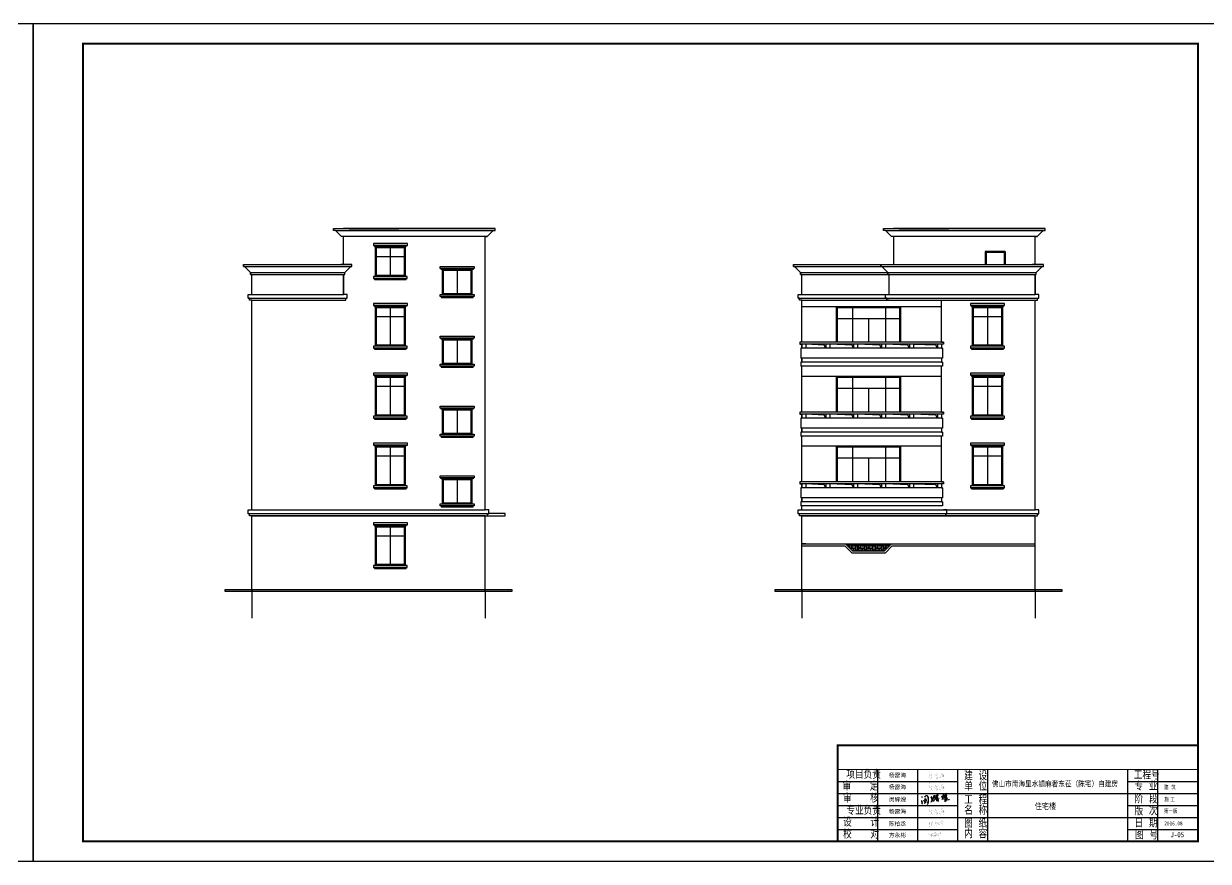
# Model space of a CAD drawing. Extents: x 2265485 to 2764500, y -717688 to -411246.
# Drawn here: x 2532365 to 2591765, y -717688 to -675688 of the extents above; entities that cross this region are included whole.
import ezdxf

# ---------------------------------------------------------------- set-up
doc = ezdxf.new("R2010")
doc.units = 0
doc.header["$LTSCALE"] = 1000
doc.header["$MEASUREMENT"] = 0
doc.layers.get('0').update_dxf_attribs({"linetype": 'CONTINUOUS'})
for name, color, linetype in [('00L-构造看线', 214, 'CONTINUOUS'), ('9', 9, 'CONTINUOUS'), ('AXIS', 151, 'CONTINUOUS'), ('BALCONY', 54, 'CONTINUOUS'), ('E_WINDOW', 140, 'CONTINUOUS'), ('l立面最前', 6, 'CONTINUOUS'), ('l立面次前', 31, 'CONTINUOUS'), ('PUB_TEXT', 7, 'CONTINUOUS'), ('PUB_TITLE', 4, 'CONTINUOUS'), ('出图文字', 40, 'CONTINUOUS'), ('图层2', 7, 'CONTINUOUS'), ('图签', 7, 'CONTINUOUS'), ('环宇图框', 4, 'CONTINUOUS')]:
    doc.layers.add(name, color=color, linetype=linetype)
doc.styles.add('_HZTXT', font='txt.shx', dxfattribs={"width": 0.8, "bigfont": 'HZTXT.shx'})
doc.styles.add('图签-黑体', font='simhei.ttf', dxfattribs={"width": 0.9})
doc.styles.add('宋体', font='')
doc.styles.add('标注字体', font='', dxfattribs={"width": 0.8})
doc.styles.add('黑体', font='simhei.ttf')
doc.styles.get('宋体').set_extended_font_data('SimSun')
doc.styles.get('标注字体').set_extended_font_data('NSimSun')

# ---------------------------------------------------------------- blocks, each defined once
blk = doc.blocks.new('yangleihai')
at = {"linetype": 'Continuous', "const_width": 1}
for points in [[(68061, -124142), (68064, -124141), (68066, -124138), (68067, -124138), (68067, -124137), (68068, -124137), (68068, -124136), (68070, -124135), (68074, -124133), (68075, -124149)], [(68069, -124096), (68072, -124099), (68074, -124113), (68074, -124130)], [(68079, -124127), (68077, -124130), (68074, -124130), (68074, -124133)], [(68107, -124203), (68107, -124202), (68108, -124153), (68107, -124147), (68104, -124143), (68102, -124143), (68099, -124143), (68094, -124148), (68091, -124148), (68089, -124149)], [(68092, -124133), (68098, -124133), (68098, -124137), (68097, -124138), (68092, -124145), (68091, -124146), (68091, -124148)], [(68147, -124148), (68151, -124152), (68157, -124153), (68160, -124151), (68161, -124151), (68165, -124145), (68164, -124141), (68159, -124141), (68156, -124143), (68153, -124143), (68152, -124145), (68147, -124147), (68147, -124148), (68143, -124151), (68133, -124159), (68130, -124160), (68123, -124160)], [(68131, -124138), (68133, -124138), (68134, -124138)], [(68158, -124126), (68156, -124126), (68147, -124128), (68145, -124130), (68140, -124132), (68137, -124135), (68133, -124136), (68133, -124138)], [(68145, -124140), (68146, -124145), (68147, -124147)], [(68195, -124133), (68197, -124134), (68197, -124139)], [(68237, -124135), (68233, -124136), (68230, -124139), (68228, -124139), (68224, -124143), (68220, -124144), (68218, -124146)], [(68220, -124144), (68220, -124141), (68222, -124138), (68223, -124133), (68225, -124130), (68225, -124129), (68227, -124127), (68227, -124124), (68225, -124122), (68223, -124122), (68223, -124124)], [(68222, -124124), (68223, -124124), (68223, -124126)], [(68226, -124159), (68228, -124161), (68230, -124161), (68234, -124162), (68234, -124164), (68233, -124166), (68229, -124167), (68228, -124168), (68223, -124170), (68221, -124170), (68221, -124164), (68222, -124162), (68223, -124156), (68225, -124155), (68226, -124153), (68234, -124148), (68239, -124144), (68240, -124144), (68240, -124146), (68240, -124162), (68242, -124162), (68243, -124160), (68246, -124159), (68251, -124154), (68253, -124153), (68253, -124152), (68255, -124150)], [(68068, -124148), (68068, -124149), (68065, -124155), (68064, -124161), (68060, -124172), (68059, -124174), (68059, -124176)], [(68082, -124160), (68078, -124152), (68078, -124150), (68075, -124149), (68074, -124150), (68075, -124175), (68074, -124179), (68074, -124191), (68075, -124192)], [(68075, -124199), (68075, -124192), (68077, -124191), (68077, -124189)], [(68090, -124184), (68093, -124174), (68096, -124175), (68096, -124180), (68098, -124181), (68097, -124187), (68095, -124190), (68094, -124196), (68093, -124197), (68092, -124201)], [(68093, -124174), (68094, -124171), (68095, -124161)], [(68096, -124175), (68098, -124174), (68099, -124175), (68100, -124175), (68100, -124173), (68098, -124174)], [(68098, -124181), (68099, -124180), (68099, -124177), (68100, -124176), (68100, -124175)], [(68107, -124202), (68103, -124200), (68102, -124195), (68101, -124195), (68098, -124187), (68097, -124187)], [(68137, -124164), (68143, -124164)], [(68148, -124168), (68144, -124170), (68138, -124171)], [(68139, -124192), (68141, -124196), (68143, -124197), (68146, -124197), (68147, -124194), (68148, -124193), (68149, -124194), (68152, -124194), (68152, -124193), (68157, -124192)], [(68150, -124172), (68152, -124172), (68154, -124174), (68156, -124174), (68156, -124176), (68152, -124182), (68148, -124193)], [(68165, -124204), (68166, -124194), (68164, -124194), (68159, -124197), (68156, -124197), (68153, -124201), (68151, -124203)], [(68166, -124194), (68169, -124184), (68168, -124181), (68169, -124175), (68167, -124172), (68161, -124171), (68159, -124172), (68157, -124174), (68156, -124174)], [(68156, -124184), (68158, -124189), (68157, -124192), (68156, -124197)], [(68160, -124157), (68159, -124157), (68159, -124159), (68158, -124160)], [(68158, -124189), (68160, -124189), (68163, -124187)], [(68188, -124174), (68190, -124175), (68191, -124176), (68192, -124177), (68192, -124180), (68195, -124184), (68204, -124194), (68207, -124195), (68209, -124193), (68210, -124176), (68209, -124174)], [(68190, -124152), (68194, -124153), (68197, -124157), (68198, -124159)], [(68208, -124173), (68209, -124173), (68220, -124171), (68219, -124180), (68220, -124181), (68223, -124181), (68224, -124179), (68228, -124176), (68229, -124174), (68230, -124174), (68231, -124171), (68234, -124170), (68237, -124167)], [(68209, -124173), (68210, -124163)], [(68221, -124170), (68220, -124171)], [(68235, -124165), (68234, -124164)], [(68236, -124164), (68240, -124163), (68240, -124167), (68240, -124172), (68241, -124174), (68241, -124184), (68240, -124198), (68240, -124199), (68238, -124199), (68236, -124197), (68235, -124197)], [(68237, -124166), (68237, -124167), (68235, -124166), (68235, -124165), (68236, -124165), (68237, -124166), (68240, -124167)]]:
    blk.add_lwpolyline(points, dxfattribs=at)
blk = doc.blocks.new('chengbaicheng')
at = {"linetype": 'Continuous', "const_width": 1}
for points in [[(68063, -124423), (68062, -124423), (68062, -124420), (68065, -124417), (68066, -124418), (68066, -124420)], [(68068, -124433), (68069, -124431), (68069, -124428), (68068, -124427), (68068, -124425), (68067, -124420), (68066, -124420), (68063, -124423), (68063, -124430), (68064, -124432), (68068, -124433), (68068, -124445)], [(68069, -124428), (68072, -124427), (68073, -124425), (68075, -124424), (68077, -124418), (68077, -124412), (68073, -124411), (68071, -124412), (68069, -124413), (68067, -124414), (68065, -124415), (68065, -124417)], [(68066, -124400), (68066, -124401), (68069, -124402), (68069, -124400), (68070, -124398), (68078, -124397), (68078, -124398), (68079, -124399), (68076, -124406), (68074, -124407), (68073, -124411)], [(68068, -124425), (68067, -124425)], [(68071, -124445), (68072, -124443)], [(68079, -124399), (68080, -124397), (68078, -124397)], [(68089, -124404), (68091, -124404), (68098, -124400), (68103, -124400), (68103, -124403), (68101, -124405), (68100, -124410)], [(68091, -124425), (68089, -124426)], [(68095, -124439), (68096, -124437), (68099, -124436), (68099, -124435), (68102, -124435), (68103, -124443), (68101, -124448), (68099, -124447), (68096, -124444), (68096, -124442), (68095, -124439), (68093, -124439), (68093, -124442), (68090, -124442), (68090, -124439), (68092, -124438), (68093, -124439)], [(68101, -124421), (68097, -124421), (68095, -124423), (68095, -124424), (68091, -124425), (68092, -124421), (68096, -124415), (68099, -124410), (68100, -124410), (68102, -124412), (68101, -124416), (68101, -124419), (68101, -124421), (68102, -124423), (68102, -124426), (68103, -124433)], [(68096, -124437), (68095, -124436), (68095, -124435), (68092, -124435), (68092, -124438)], [(68096, -124442), (68098, -124442)], [(68101, -124419), (68105, -124418), (68105, -124413), (68102, -124412)], [(68121, -124440), (68122, -124435), (68117, -124431), (68112, -124430), (68103, -124433), (68102, -124435)], [(68105, -124398), (68110, -124398), (68112, -124396), (68111, -124394), (68108, -124392), (68105, -124392), (68105, -124398), (68103, -124400)], [(68104, -124391), (68105, -124392)], [(68141, -124409), (68142, -124409), (68146, -124406), (68150, -124405), (68153, -124405), (68154, -124411), (68153, -124412), (68153, -124413), (68151, -124415)], [(68147, -124420), (68148, -124415), (68151, -124415), (68151, -124417), (68153, -124417), (68150, -124419), (68147, -124420), (68145, -124422), (68145, -124424), (68143, -124426), (68142, -124428)], [(68151, -124386), (68151, -124391), (68152, -124392), (68153, -124404), (68161, -124402)], [(68154, -124417), (68154, -124414), (68153, -124413)], [(68153, -124405), (68153, -124404)], [(68156, -124440), (68154, -124417), (68161, -124418), (68162, -124419), (68168, -124418), (68174, -124413), (68178, -124410), (68179, -124414), (68179, -124426)], [(68159, -124398), (68160, -124399), (68161, -124402), (68163, -124402)], [(68171, -124407), (68175, -124403), (68178, -124402), (68179, -124410), (68182, -124410)], [(68195, -124382), (68192, -124382), (68191, -124385), (68186, -124390), (68185, -124393), (68183, -124394), (68179, -124399), (68178, -124402)], [(68184, -124435), (68184, -124433), (68185, -124433), (68186, -124431), (68189, -124430), (68191, -124429), (68192, -124428), (68195, -124427), (68196, -124425), (68194, -124400), (68193, -124398), (68191, -124399), (68188, -124401), (68182, -124410), (68182, -124413), (68179, -124414)], [(68188, -124424), (68190, -124419), (68191, -124418), (68192, -124414), (68191, -124412), (68188, -124412), (68185, -124414), (68184, -124421), (68186, -124423), (68187, -124423), (68187, -124424), (68188, -124424), (68188, -124425), (68186, -124428), (68186, -124431)], [(68192, -124428), (68191, -124426), (68188, -124425)], [(68215, -124400), (68215, -124402), (68214, -124403), (68214, -124400), (68215, -124400), (68222, -124400), (68224, -124402), (68223, -124408), (68222, -124408), (68220, -124409), (68218, -124410), (68212, -124414)], [(68218, -124379), (68217, -124380), (68215, -124378), (68216, -124376), (68219, -124376), (68218, -124379), (68220, -124379)], [(68223, -124395), (68223, -124394), (68225, -124392), (68226, -124392), (68234, -124383), (68234, -124380), (68233, -124378), (68227, -124376), (68219, -124376)], [(68221, -124430), (68223, -124430), (68224, -124431)], [(68222, -124395), (68223, -124395), (68227, -124396), (68232, -124401), (68234, -124403), (68235, -124407), (68235, -124412), (68233, -124415), (68230, -124414), (68226, -124409), (68223, -124408)], [(68254, -124420), (68252, -124421), (68239, -124423), (68237, -124424), (68227, -124426), (68224, -124428), (68223, -124430)], [(68249, -124387), (68247, -124393), (68244, -124395), (68243, -124400), (68254, -124399), (68257, -124401), (68261, -124406)], [(68068, -124447), (68071, -124447), (68071, -124445), (68068, -124445), (68068, -124447), (68069, -124455)], [(68070, -124455), (68069, -124455), (68068, -124457)]]:
    blk.add_lwpolyline(points, dxfattribs=at)
blk = doc.blocks.new('方永彬')
at = {"linetype": 'Continuous', "const_width": 0.009}
for points in [[(0.407119, 0.439588), (0.394631, 0.439588), (0.389635, 0.434593), (0.374649, 0.437091), (0.374649, 0.4271), (0.389635, 0.429598), (0.404621, 0.429598), (0.407119, 0.439588), (0.449579, 0.447081), (0.464565, 0.454574), (0.499532, 0.462067), (0.519514, 0.472058), (0.604434, 0.499532), (0.60943, 0.504528), (0.631909, 0.509523), (0.636904, 0.514518), (0.654388, 0.514518), (0.649392, 0.494537), (0.624416, 0.454574), (0.621918, 0.437091)], [(0.474556, 0.337184), (0.484546, 0.327194), (0.494537, 0.324696), (0.519514, 0.337184), (0.541993, 0.354668), (0.541993, 0.359663), (0.546988, 0.359663), (0.604434, 0.419607), (0.60943, 0.434593), (0.621918, 0.437091), (0.621918, 0.419607), (0.616923, 0.417109), (0.594444, 0.332189), (0.594444, 0.297222), (0.599439, 0.292226), (0.611927, 0.294724), (0.614425, 0.302217), (0.624416, 0.307212), (0.626913, 0.317203), (0.636904, 0.324696), (0.649392, 0.349673), (0.659383, 0.357166), (0.659383, 0.364659), (0.676866, 0.39463), (0.689355, 0.437091), (0.689355, 0.479551), (0.676866, 0.507025), (0.66188, 0.519514), (0.66188, 0.527007), (0.681862, 0.529504), (0.691852, 0.536997), (0.701843, 0.536997), (0.704341, 0.541993), (0.724322, 0.546988), (0.766782, 0.569467), (0.779271, 0.571965), (0.831722, 0.596941), (0.876679, 0.611927), (0.891665, 0.611927), (0.891665, 0.57696)], [(0.586951, 0.569467), (0.626913, 0.551983), (0.649392, 0.5345), (0.659383, 0.532002), (0.664689, 0.521387), (0.654388, 0.514518)], [(0.799252, 0.377147), (0.804247, 0.377147), (0.804247, 0.38464), (0.809243, 0.389635), (0.814238, 0.4271), (0.80175, 0.429598), (0.784266, 0.419607), (0.784266, 0.397128), (0.796754, 0.377147), (0.799252, 0.377147), (0.799252, 0.362161), (0.786764, 0.349673), (0.781055, 0.326837), (0.771775, 0.322198), (0.779271, 0.322198), (0.781768, 0.327194), (0.784266, 0.339682), (0.791759, 0.337184), (0.791759, 0.332189), (0.796754, 0.332189), (0.809243, 0.344677), (0.819233, 0.347175), (0.831722, 0.329691), (0.859196, 0.307212), (0.874182, 0.299719), (0.891665, 0.299719), (0.896661, 0.312208), (0.899158, 0.349673), (0.904154, 0.357166), (0.904154, 0.4271), (0.906651, 0.444584), (0.906651, 0.556979), (0.901656, 0.574462), (0.891665, 0.57696), (0.884172, 0.571965), (0.861694, 0.529504)], [(0.904154, 0.4271), (0.881675, 0.417109), (0.879177, 0.409616), (0.869186, 0.399626), (0.864191, 0.399626), (0.816736, 0.349673), (0.809243, 0.354668), (0.809243, 0.359663), (0.799252, 0.362161)], [(0.896661, 0.666876), (0.904154, 0.66188), (0.899158, 0.621918), (0.891665, 0.611927)], [(0.906651, 0.444584), (0.924135, 0.447081), (0.924135, 0.452077), (0.931628, 0.454574), (0.949112, 0.474556), (0.9616, 0.479551), (0.974088, 0.494537), (0.981581, 0.494537), (0.996567, 0.509523), (1.00406, 0.509523), (1.00406, 0.514518), (1.059009, 0.549486), (1.076492, 0.556979), (1.088981, 0.556979), (1.086483, 0.541993), (1.07899, 0.539495), (1.064004, 0.517016), (1.049018, 0.507025), (1.049018, 0.50203), (1.009056, 0.462067), (1.009056, 0.444584), (1.039028, 0.452077), (1.051516, 0.462067), (1.069, 0.467063), (1.07899, 0.477053), (1.101469, 0.487044), (1.131441, 0.509523), (1.146427, 0.509523), (1.146427, 0.509523), (1.138934, 0.452077), (1.138934, 0.404621), (1.12145, 0.402123), (1.086483, 0.374649), (1.076492, 0.372151), (1.071497, 0.362161), (1.061507, 0.362161), (1.056511, 0.359663), (1.056511, 0.354668), (1.029037, 0.35217), (1.029037, 0.359663)], [(1.098971, 0.354668), (1.138934, 0.354668), (1.138934, 0.404621), (1.138934, 0.422105), (1.15392, 0.424602), (1.171404, 0.442086), (1.193883, 0.454574), (1.19638, 0.382142), (1.18639, 0.359663), (1.178897, 0.35217), (1.146427, 0.349673), (1.13951, 0.354284), (1.136436, 0.329691)], [(1.193883, 0.454574), (1.19638, 0.46956), (1.188887, 0.499532), (1.191385, 0.514518), (1.18639, 0.5345), (1.188887, 0.546988), (1.188887, 0.554481), (1.176399, 0.554481), (1.176399, 0.554481), (1.171404, 0.561974), (1.148925, 0.569467), (1.146427, 0.524509), (1.161413, 0.524509), (1.168906, 0.532002), (1.18639, 0.5345)], [(1.191385, 0.606932), (1.18639, 0.594443), (1.189351, 0.547054), (1.241338, 0.554481)], [(1.19638, 0.46956), (1.206371, 0.472058), (1.218859, 0.482049), (1.221357, 0.489542), (1.226352, 0.489542), (1.233845, 0.499532), (1.241338, 0.50203), (1.246333, 0.514518), (1.258822, 0.524509), (1.288794, 0.561974), (1.273808, 0.57696), (1.273808, 0.599439), (1.288794, 0.61942), (1.296287, 0.621918), (1.31377, 0.641899), (1.341245, 0.659383), (1.353733, 0.659383), (1.348738, 0.641899), (1.338747, 0.634406), (1.291291, 0.564471), (1.291291, 0.559476), (1.336249, 0.536997), (1.34624, 0.517016), (1.338747, 0.482049), (1.333752, 0.479551), (1.333752, 0.472058), (1.323761, 0.452077), (1.318766, 0.449579), (1.298784, 0.414612), (1.298784, 0.389635), (1.323761, 0.362161), (1.341245, 0.324696), (1.341245, 0.289729), (1.333752, 0.252264), (1.31377, 0.214799), (1.311273, 0.199813), (1.30378, 0.194817), (1.293789, 0.169841), (1.248831, 0.097409), (1.241338, 0.077427), (1.231348, 0.069934), (1.221357, 0.047455), (1.221357, 0.047455), (1.221357, 0.047455), (1.221357, 0.047455), (1.221357, 0.047455)]]:
    blk.add_lwpolyline(points, dxfattribs=at)
blk = doc.blocks.new('A$C07F9359A')
at = {"layer": '图签', "linetype": 'Continuous'}
for points in [[(0, 247), (0, 240), (7, 240), (10, 217)], [(37, 450), (3, 447)], [(7, 260), (7, 257)], [(10, 217), (10, 207), (17, 203)], [(17, 203), (17, 213)], [(17, 203), (20, 190)], [(23, 177), (17, 180), (20, 190)], [(20, 190), (30, 190), (30, 177)], [(30, 177), (23, 177)], [(23, 177), (23, 170)], [(23, 170), (33, 170)], [(33, 163), (27, 163), (23, 170)], [(33, 150), (27, 147), (27, 137), (37, 133)], [(33, 170), (30, 177)], [(37, 133), (37, 117), (30, 117), (30, 100), (37, 97)], [(33, 170), (33, 163)], [(33, 163), (33, 150)], [(37, 133), (33, 150)], [(40, 87), (33, 83), (33, 77)], [(33, 77), (40, 77)], [(33, 67), (33, 77)], [(40, 67), (33, 67)], [(33, 67), (37, 57)], [(37, 57), (33, 43), (40, 40), (37, 30), (43, 13)], [(43, 457), (37, 457), (37, 450)], [(37, 450), (43, 450), (43, 457)], [(37, 97), (40, 103)], [(37, 97), (40, 87)], [(37, 57), (43, 60), (40, 67)], [(40, 77), (40, 87)], [(40, 77), (40, 67)], [(57, 457), (63, 457), (63, 463), (43, 457)], [(293, 237), (303, 247), (313, 297), (280, 297), (263, 283), (253, 283), (227, 270), (220, 260), (207, 257), (157, 217), (140, 197), (120, 190)], [(247, 143), (213, 160), (200, 177), (190, 180), (183, 193), (177, 193), (173, 203)], [(177, 77), (177, 73)], [(243, 137), (200, 70), (187, 57), (180, 57)], [(217, 480), (217, 473), (207, 473), (207, 480)], [(217, 480), (213, 483)], [(227, 393), (220, 390), (227, 343), (213, 300)], [(403, 483), (397, 510), (360, 543), (307, 543), (270, 530), (217, 480)], [(287, 227), (270, 193), (270, 183), (263, 170), (253, 163), (253, 150), (247, 143)], [(247, 143), (263, 140), (270, 133), (307, 130)], [(293, 237), (287, 237), (287, 227)], [(287, 227), (293, 227), (293, 237)], [(410, 113), (410, 103), (403, 100), (397, 27), (380, 3), (357, 0)], [(403, 483), (410, 483), (410, 473)], [(410, 473), (403, 477), (403, 483)], [(410, 473), (420, 450), (420, 427)], [(417, 150), (410, 147), (410, 133)], [(410, 133), (420, 133)], [(410, 123), (410, 133)], [(417, 123), (410, 123)], [(410, 123), (410, 113)], [(410, 113), (417, 117), (417, 123)], [(423, 417), (417, 420), (420, 427)], [(423, 190), (417, 187), (417, 173)], [(417, 173), (427, 180), (423, 190)], [(417, 173), (417, 150)], [(420, 133), (417, 150)], [(420, 133), (417, 123)], [(420, 427), (423, 417)], [(423, 417), (427, 360)], [(430, 343), (423, 347), (427, 360)], [(427, 270), (423, 257)], [(423, 257), (433, 257), (433, 267), (427, 270)], [(423, 257), (423, 247)], [(423, 247), (423, 233)], [(423, 233), (423, 247)], [(423, 233), (430, 223), (423, 217), (423, 190)], [(427, 360), (433, 357), (430, 343)], [(430, 330), (427, 310)], [(427, 310), (433, 310)], [(427, 300), (427, 310)], [(433, 300), (427, 300)], [(427, 300), (427, 287)], [(427, 287), (433, 290), (433, 300)], [(427, 287), (427, 270)], [(430, 343), (430, 330)], [(433, 310), (430, 330)], [(433, 310), (433, 300)], [(620, 427), (610, 417), (616, 410)], [(620, 443), (613, 440), (620, 427)], [(616, 160), (620, 150), (613, 147)], [(613, 147), (616, 160)], [(613, 147), (616, 133)], [(616, 410), (620, 427)], [(616, 410), (616, 403), (633, 390), (656, 393), (666, 407), (676, 407), (680, 420)], [(703, 343), (693, 343), (656, 323), (616, 310)], [(680, 287), (676, 273), (670, 273), (670, 263), (650, 237), (643, 213), (630, 200), (626, 177), (620, 177), (616, 160)], [(660, 500), (650, 500), (630, 473), (620, 443)], [(620, 443), (623, 433)], [(686, 300), (680, 297), (680, 287)], [(680, 287), (686, 290), (686, 300)], [(690, 430), (686, 423)], [(703, 343), (700, 323), (690, 313), (686, 300)], [(716, 367), (703, 343)], [(706, 457), (706, 450)], [(853, 347), (856, 323), (836, 283), (823, 273), (803, 243), (790, 237), (756, 203), (743, 197), (716, 197), (706, 207), (706, 237), (723, 273), (723, 283), (733, 297), (740, 340), (726, 337), (716, 327), (716, 320)], [(710, 317), (710, 310)], [(716, 367), (736, 370), (746, 383), (760, 390), (783, 423), (783, 460)], [(746, 433), (743, 417), (736, 417), (726, 387), (716, 380), (716, 367)], [(753, 447), (743, 443), (746, 433)], [(746, 433), (753, 437), (753, 447)], [(756, 467), (753, 447)], [(763, 480), (756, 477), (756, 467)], [(756, 467), (763, 470), (763, 480)], [(796, 570), (793, 553), (776, 526), (776, 513), (766, 500), (763, 480)], [(853, 347), (836, 337), (823, 337)], [(826, 407), (830, 403)], [(836, 457), (830, 417)], [(843, 467), (836, 467), (836, 457)], [(836, 457), (843, 460), (843, 467)], [(856, 516), (843, 467)], [(856, 357), (853, 363)], [(856, 357), (853, 347)], [(856, 516), (860, 516), (863, 530), (856, 526), (856, 516)], [(926, 410), (913, 407), (896, 383), (890, 383), (863, 357), (856, 357)], [(866, 546), (863, 546), (860, 533), (870, 536), (866, 546)], [(866, 553), (866, 546)], [(890, 583), (880, 580)], [(906, 347), (906, 330), (926, 337), (953, 373), (960, 373), (963, 387)], [(913, 357), (906, 353), (906, 347)], [(906, 347), (913, 350), (913, 357)], [(1013, 500), (1036, 546), (1046, 556), (1050, 596), (1023, 600), (963, 566), (946, 546), (940, 546), (910, 510)], [(926, 410), (926, 390), (916, 377), (913, 357)], [(933, 423), (926, 410)], [(946, 247), (926, 237)], [(953, 503), (933, 423)], [(933, 423), (950, 427), (950, 437), (980, 463), (980, 470), (990, 473), (990, 480)], [(1016, 303), (1003, 300), (996, 290), (990, 290), (953, 260), (946, 247)], [(946, 247), (996, 237), (1026, 217), (1076, 200), (1076, 217), (1046, 253), (1023, 300), (1016, 303)], [(963, 530), (956, 523)], [(966, 390), (960, 390), (963, 387)], [(963, 387), (966, 390)], [(966, 390), (973, 393), (973, 400)], [(973, 400), (970, 403)], [(973, 400), (983, 410), (990, 410)], [(990, 410), (990, 417), (1000, 423)], [(1000, 423), (1000, 410), (993, 410), (1006, 330), (1016, 317)], [(1000, 423), (1003, 450), (996, 450)], [(1016, 317), (1033, 320), (1036, 327), (1080, 353), (1090, 353), (1090, 363)], [(1016, 317), (1016, 303)], [(1110, 370), (1100, 367)], [(1320, 370), (1313, 367), (1300, 340), (1296, 320), (1280, 303), (1273, 303)], [(1283, 483), (1276, 480), (1276, 470)], [(1276, 470), (1283, 470)], [(1280, 457), (1276, 470)], [(1283, 470), (1280, 457)], [(1280, 457), (1280, 440), (1290, 440), (1293, 447)], [(1283, 526), (1293, 520)], [(1283, 500), (1283, 483)], [(1283, 470), (1283, 483)], [(1320, 383), (1306, 393)], [(1363, 590), (1356, 560), (1360, 536), (1346, 457), (1320, 383)], [(1320, 383), (1320, 370)], [(1320, 370), (1353, 343), (1386, 333), (1413, 337), (1436, 353), (1436, 360)], [(1370, 603), (1363, 603), (1363, 590)], [(1363, 590), (1370, 593), (1370, 603)], [(1413, 513), (1403, 480), (1380, 447), (1366, 450), (1363, 463)], [(1370, 610), (1370, 603)], [(1410, 603), (1410, 600)], [(1416, 523), (1413, 513)], [(1413, 513), (1420, 516), (1416, 523)], [(1463, 427), (1453, 417), (1446, 430), (1436, 526), (1430, 536), (1416, 533), (1416, 523)], [(1423, 600), (1426, 590), (1420, 556)], [(1420, 556), (1436, 556), (1436, 550), (1423, 540), (1420, 556)], [(1486, 240), (1463, 217), (1453, 197), (1480, 203), (1549, 250), (1596, 273), (1706, 303), (1739, 297), (1739, 287), (1723, 277)], [(1496, 337), (1489, 337), (1470, 313), (1470, 307), (1506, 297)], [(1476, 590), (1476, 586)], [(1483, 423), (1476, 423)], [(1486, 506), (1480, 506)], [(1483, 423), (1489, 423), (1496, 437)], [(1486, 433), (1483, 423)], [(1546, 530), (1486, 506)], [(1486, 506), (1486, 496), (1506, 477), (1516, 473)], [(1489, 440), (1486, 433)], [(1493, 247), (1486, 240)], [(1486, 240), (1493, 240), (1493, 247)], [(1589, 673), (1559, 663), (1489, 596)], [(1516, 473), (1503, 453), (1493, 450), (1489, 440)], [(1496, 437), (1489, 440)], [(1526, 283), (1523, 273), (1509, 267), (1506, 257), (1493, 247)], [(1569, 530), (1586, 590), (1583, 606), (1563, 606), (1513, 576), (1496, 560)], [(1496, 437), (1509, 440), (1529, 460)], [(1503, 343), (1496, 343), (1496, 337)], [(1496, 337), (1506, 333)], [(1503, 343), (1506, 357)], [(1506, 333), (1503, 343)], [(1553, 463), (1549, 440), (1519, 390), (1519, 380), (1506, 377), (1506, 357)], [(1506, 357), (1539, 373), (1549, 383), (1559, 383), (1559, 390), (1586, 400), (1613, 400), (1613, 383), (1596, 367), (1593, 353), (1579, 337), (1563, 327), (1553, 307), (1536, 293), (1536, 283)], [(1506, 297), (1506, 333)], [(1526, 283), (1506, 297)], [(1516, 473), (1523, 490), (1543, 510), (1546, 530)], [(1529, 460), (1526, 467), (1519, 467)], [(1536, 283), (1526, 283)], [(1529, 460), (1553, 463)], [(1536, 283), (1553, 283)], [(1569, 530), (1546, 530)], [(1553, 463), (1559, 500)], [(1559, 500), (1556, 510), (1566, 510)], [(1566, 510), (1559, 500)], [(1566, 510), (1569, 530)]]:
    blk.add_lwpolyline(points, dxfattribs=at)
blk = doc.blocks.new('vcfgvc')
at = {"layer": '环宇图框'}
for p, q in [((-9027, 18), (-9027, 2425)), ((0, 7), (0, 2432)), ((-8024, 25), (-8024, 1823)), ((-8024, 18), (-8024, 1816)), ((-7021, 25), (-7021, 1823)), ((-7021, 18), (-7021, 1816)), ((-6018, 18), (-6018, 1823)), ((-6018, 11), (-6018, 1816)), ((-5266, 25), (-5266, 1823)), ((-1755, 25), (-1755, 1823)), ((-1003, 25), (-1003, 1823)), ((-9027, 1522), (-6018, 1522)), ((-1755, 1522), (0, 1522)), ((-9027, 1222), (0, 1222)), ((-9027, 921), (-6018, 921)), ((-1755, 921), (0, 921)), ((-9027, 620), (0, 620)), ((-9027, 319), (-6018, 319)), ((-1755, 319), (0, 319)), ((-1755, 18), (0, 18))]:
    blk.add_line(p, q, dxfattribs=at)
for points, const_width in [([(-9027, 25), (-9027, 2425), (0, 2425)], 50.1), ([(-9027, 1823), (0, 1823)], 25.1), ([(-6018, 1823), (-6018, 25)], 25.1), ([(-6018, 1816), (-6018, 18)], 25.1), ([(-1755, 1823), (-1755, 25)], 25.1)]:
    blk.add_lwpolyline(points, dxfattribs=dict(at, const_width=const_width))
blk.add_lwpolyline([(-9027, 2425), (0, 2425), (0, 18), (-9027, 18)], close=True, dxfattribs=at)
at = {"xscale": 2, "yscale": 2, "zscale": 2}
for name, p in [('yangleihai', (-142864, 249974)), ('yangleihai', (-142864, 249683)), ('yangleihai', (-142864, 249081)), ('chengbaicheng', (-142873, 249295))]:
    blk.add_blockref(name, p, dxfattribs=at)
at = {"linetype": 'Continuous', "xscale": 300.0000000000001, "yscale": 300.0000000000001, "zscale": 300.0000000000001}
blk.add_blockref('方永彬', (-6856, 52), dxfattribs=at)
at = {"layer": '图签', "xscale": 0.4, "yscale": 0.4, "zscale": 0.4}
blk.add_blockref('A$C07F9359A', (-6930, 946), dxfattribs=at)
at = {"layer": 'PUB_TEXT', "style": '宋体'}
for s, p in [('杨雷海', (-7748, 1624)), ('杨雷海', (-7748, 1329)), ('杨雷海', (-7748, 716)), ('陈柏丞', (-7748, 410)), ('方永彬', (-7748, 120))]:
    blk.add_text(s, height=103.3, dxfattribs=at).set_placement(p)
at = {"layer": '图签', "style": '宋体'}
blk.add_text('闵辉煌', height=103.3, dxfattribs=at).set_placement((-7747, 1015))
at = {"layer": '环宇图框'}
for s, height, style, width, p in [('项目负责', 200.6, '_HZTXT', 0.8, (-8811, 1589)), ('工程号', 200.6, '_HZTXT', 0.8, (-1605, 1574)), ('审   定', 200.6, '_HZTXT', 0.8, (-8907, 1292)), ('建 设', 200.6, '_HZTXT', 0.8, (-5857, 1553)), ('单 位', 200.6, '_HZTXT', 0.8, (-5857, 1290)), ('佛山市南海里水镇麻奢东莅（陈宅）自建房', 140, '黑体', 0.85, (-5164, 1392)), ('专 业', 200.6, '_HZTXT', 0.8, (-1589, 1296)), ('审   核', 200.6, '_HZTXT', 0.8, (-8898, 991)), ('阶 段', 200.6, '_HZTXT', 0.8, (-1587, 972)), ('建 筑', 100.3, '图签-黑体', 0.8, (-844, 1327)), ('专业负责', 200.6, '_HZTXT', 0.8, (-8811, 686)), ('名 称', 200.6, '_HZTXT', 0.8, (-5857, 688)), ('工 程', 200.6, '_HZTXT', 0.8, (-5857, 951)), ('住宅楼', 151.6, '黑体', 0.85, (-4093, 824)), ('版 次', 200.6, '_HZTXT', 0.8, (-1587, 672)), ('施', 100, '图签-黑体', 0.8, (-840, 1024)), ('工', 100, '图签-黑体', 0.8, (-689, 1024)), ('设   计', 200.6, '_HZTXT', 0.8, (-8893, 390)), ('第一版 ', 100.3, '图签-黑体', 0.8, (-850, 729)), ('校   对', 200.6, '_HZTXT', 0.8, (-8893, 89)), ('图 纸', 200.6, '_HZTXT', 0.8, (-5857, 363)), ('内 容', 200.6, '_HZTXT', 0.8, (-5857, 100)), ('日 期', 200.6, '_HZTXT', 0.8, (-1587, 371)), ('2016.08', 100.3, '图签-黑体', 0.8, (-840, 418)), ('图 号', 200.6, '_HZTXT', 0.8, (-1573, 70))]:
    blk.add_text(s, height=height, dxfattribs=dict(at, style=style, width=width)).set_placement(p)

msp = doc.modelspace()

# ---------------------------------------------------------------- hatches: boundary and pattern name
h = msp.add_hatch()
h.set_pattern_fill('人字形人行道砖', color=256, scale=80)
h.set_pattern_definition([(0, (119668.48, -36058.39), (106.664, 106.664), [191.9952, -127.9968, 85.3312, -21.3328]), (0, (119668.48, -35973.06), (106.664, 106.664), [191.9952, -21.3328, 85.3312, -127.9968]), (90, (119668.48, -36058.39), (-106.664, -106.664), [85.3312, -21.3328, 191.9952, -127.9968]), (90, (119753.81, -36079.72), (106.664, 106.664), [-127.9968, 191.9952, -21.3328, 85.3312])])
h.paths.add_polyline_path([(2575819.5, -701823.5), (2573639.5, -701823.5), (2573929.5, -702113.5), (2575529.5, -702113.5)])
at = {"layer": '图层2'}
h = msp.add_hatch(color=256, dxfattribs=at)
h.dxf.hatch_style = 1
h.paths.add_polyline_path([(2542472.4, -704063.5), (2556840.9, -704063.5), (2556840.9, -704163.5), (2542472.4, -704163.5)])
h = msp.add_hatch(color=256, dxfattribs=at)
h.dxf.hatch_style = 1
h.paths.add_polyline_path([(2570049.3, -704063.5), (2584417.8, -704063.5), (2584417.8, -704163.5), (2570049.3, -704163.5)])

# ---------------------------------------------------------------- linework, layer by layer
for p, q in [((2573579.5, -701763.5), (2575879.5, -701763.5)), ((2573639.5, -701823.5), (2575819.5, -701823.5))]:
    msp.add_line(p, q)
at = {"layer": '00L-构造看线'}
for p, q in [((2548002.6, -686063.5), (2556002.6, -686063.5)), ((2556002.6, -686063.5), (2548682.6, -686063.5)), ((2575579.5, -686063.5), (2583579.5, -686063.5)), ((2583579.5, -686063.5), (2576259.5, -686063.5)), ((2583179.5, -686363.5), (2575979.5, -686363.5)), ((2575979.5, -686363.5), (2575979.5, -687763.5)), ((2583079.5, -687763.5), (2583079.5, -686363.5)), ((2581579.5, -687113.5), (2580579.5, -687113.5)), ((2580579.5, -687113.5), (2580579.5, -687763.5)), ((2580629.5, -687163.5), (2580629.5, -687763.5)), ((2581529.5, -687163.5), (2580629.5, -687163.5)), ((2581529.5, -687163.5), (2581529.5, -687763.5)), ((2581579.5, -687113.5), (2581579.5, -687763.5))]:
    msp.add_line(p, q, dxfattribs=at)
for points in [[(2575979.5, -686363.5), (2575979.5, -686363.5), (2575879.5, -686363.5), (2575579.5, -686063.5), (2575479.5, -686063.5), (2575479.5, -685963.5), (2578753.2, -685963.5)], [(2583079.5, -687563.5), (2583079.5, -686363.5), (2583179.5, -686363.5), (2583479.5, -686063.5), (2583579.5, -686063.5), (2583579.5, -685963.5), (2575979.5, -685963.5)]]:
    msp.add_lwpolyline(points, dxfattribs=at)
for points in [[(2549899.1, -686813.5), (2551602.2, -686813.5), (2551602.2, -686713.5), (2549899.1, -686713.5)], [(2549947.6, -686863.5), (2551550.6, -686863.5), (2551550.6, -686813.5), (2549947.6, -686813.5)], [(2549897.6, -688463.5), (2551600.6, -688463.5), (2551600.6, -688363.5), (2549897.6, -688363.5)], [(2554951, -687963.5), (2553248, -687963.5), (2553248, -687863.5), (2554951, -687863.5)], [(2554902.6, -688013.5), (2553299.5, -688013.5), (2553299.5, -687963.5), (2554902.6, -687963.5)], [(2549947.6, -688513.5), (2551550.6, -688513.5), (2551550.6, -688463.5), (2549947.6, -688463.5)], [(2554951, -689363.5), (2553248, -689363.5), (2553248, -689263.5), (2554951, -689263.5)], [(2553298, -689413.5), (2554901, -689413.5), (2554901, -689363.5), (2553298, -689363.5)], [(2549899.1, -689813.5), (2551602.2, -689813.5), (2551602.2, -689713.5), (2549899.1, -689713.5)], [(2549947.6, -689863.5), (2551550.6, -689863.5), (2551550.6, -689813.5), (2549947.6, -689813.5)], [(2579841.1, -689813.5), (2581544.2, -689813.5), (2581544.2, -689713.5), (2579841.1, -689713.5)], [(2579889.6, -689863.5), (2581492.7, -689863.5), (2581492.7, -689813.5), (2579889.6, -689813.5)], [(2554951, -691463.5), (2553248, -691463.5), (2553248, -691363.5), (2554951, -691363.5)], [(2549897.6, -691963.5), (2551600.6, -691963.5), (2551600.6, -691863.5), (2549897.6, -691863.5)], [(2549947.6, -692013.5), (2551550.6, -692013.5), (2551550.6, -691963.5), (2549947.6, -691963.5)], [(2554902.6, -691513.5), (2553299.5, -691513.5), (2553299.5, -691463.5), (2554902.6, -691463.5)], [(2579839.6, -691963.5), (2581542.7, -691963.5), (2581542.7, -691863.5), (2579839.6, -691863.5)], [(2579889.6, -692013.5), (2581492.7, -692013.5), (2581492.7, -691963.5), (2579889.6, -691963.5)], [(2554951, -692863.5), (2553248, -692863.5), (2553248, -692763.5), (2554951, -692763.5)], [(2553298, -692913.5), (2554901, -692913.5), (2554901, -692863.5), (2553298, -692863.5)], [(2549899.1, -693313.5), (2551602.2, -693313.5), (2551602.2, -693213.5), (2549899.1, -693213.5)], [(2549947.6, -693363.5), (2551550.6, -693363.5), (2551550.6, -693313.5), (2549947.6, -693313.5)], [(2579841.1, -693313.5), (2581544.2, -693313.5), (2581544.2, -693213.5), (2579841.1, -693213.5)], [(2579889.6, -693363.5), (2581492.7, -693363.5), (2581492.7, -693313.5), (2579889.6, -693313.5)], [(2554951, -694963.5), (2553248, -694963.5), (2553248, -694863.5), (2554951, -694863.5)], [(2554902.6, -695013.5), (2553299.5, -695013.5), (2553299.5, -694963.5), (2554902.6, -694963.5)], [(2549897.6, -695463.5), (2551600.6, -695463.5), (2551600.6, -695363.5), (2549897.6, -695363.5)], [(2549947.6, -695513.5), (2551550.6, -695513.5), (2551550.6, -695463.5), (2549947.6, -695463.5)], [(2579839.6, -695463.5), (2581542.7, -695463.5), (2581542.7, -695363.5), (2579839.6, -695363.5)], [(2579889.6, -695513.5), (2581492.7, -695513.5), (2581492.7, -695463.5), (2579889.6, -695463.5)], [(2549899.1, -696813.5), (2551602.2, -696813.5), (2551602.2, -696713.5), (2549899.1, -696713.5)], [(2554951, -696363.5), (2553248, -696363.5), (2553248, -696263.5), (2554951, -696263.5)], [(2553298, -696413.5), (2554901, -696413.5), (2554901, -696363.5), (2553298, -696363.5)], [(2579841.1, -696813.5), (2581544.2, -696813.5), (2581544.2, -696713.5), (2579841.1, -696713.5)], [(2549947.6, -696863.5), (2551550.6, -696863.5), (2551550.6, -696813.5), (2549947.6, -696813.5)], [(2579889.6, -696863.5), (2581492.7, -696863.5), (2581492.7, -696813.5), (2579889.6, -696813.5)], [(2554951, -698463.5), (2553248, -698463.5), (2553248, -698363.5), (2554951, -698363.5)], [(2554902.6, -698513.5), (2553299.5, -698513.5), (2553299.5, -698463.5), (2554902.6, -698463.5)], [(2549897.6, -698963.5), (2551600.6, -698963.5), (2551600.6, -698863.5), (2549897.6, -698863.5)], [(2549947.6, -699013.5), (2551550.6, -699013.5), (2551550.6, -698963.5), (2549947.6, -698963.5)], [(2579839.6, -698963.5), (2581542.7, -698963.5), (2581542.7, -698863.5), (2579839.6, -698863.5)], [(2579889.6, -699013.5), (2581492.7, -699013.5), (2581492.7, -698963.5), (2579889.6, -698963.5)], [(2554951, -699863.5), (2553248, -699863.5), (2553248, -699763.5), (2554951, -699763.5)], [(2553298, -699913.5), (2554901, -699913.5), (2554901, -699863.5), (2553298, -699863.5)], [(2549899.1, -700813.5), (2551602.2, -700813.5), (2551602.2, -700713.5), (2549899.1, -700713.5)], [(2549947.6, -700863.5), (2551550.6, -700863.5), (2551550.6, -700813.5), (2549947.6, -700813.5)], [(2549897.6, -702963.5), (2551600.6, -702963.5), (2551600.6, -702863.5), (2549897.6, -702863.5)], [(2549947.6, -703013.5), (2551550.6, -703013.5), (2551550.6, -702963.5), (2549947.6, -702963.5)]]:
    msp.add_lwpolyline(points, close=True, dxfattribs=at)
at = {"layer": '9'}
for points in [[(2572579.5, -691963.5), (2572501.6, -691814.1), (2571579.5, -691763.5)], [(2573979.5, -691963.5), (2573901.6, -691814.1), (2572779.5, -691763.5)], [(2575379.5, -691963.5), (2575301.6, -691814.1), (2574179.5, -691763.5)], [(2576779.5, -691963.5), (2576701.6, -691814.1), (2575579.5, -691763.5)], [(2578179.5, -691963.5), (2578101.6, -691814.1), (2576979.5, -691772.5)], [(2572579.5, -695463.5), (2572501.6, -695314.1), (2571579.5, -695263.5)], [(2573979.5, -695463.5), (2573901.6, -695314.1), (2572779.5, -695263.5)], [(2575379.5, -695463.5), (2575301.6, -695314.1), (2574179.5, -695263.5)], [(2576779.5, -695463.5), (2576701.6, -695314.1), (2575579.5, -695263.5)], [(2578179.5, -695463.5), (2578101.6, -695314.1), (2576979.5, -695272.5)], [(2572579.5, -698963.5), (2572501.6, -698814.1), (2571579.5, -698763.5)], [(2573979.5, -698963.5), (2573901.6, -698814.1), (2572779.5, -698763.5)], [(2575379.5, -698963.5), (2575301.6, -698814.1), (2574179.5, -698763.5)], [(2576779.5, -698963.5), (2576701.6, -698814.1), (2575579.5, -698763.5)], [(2578179.5, -698963.5), (2578101.6, -698814.1), (2576979.5, -698772.5)]]:
    msp.add_lwpolyline(points, dxfattribs=at)
at = {"layer": 'AXIS'}
for p, q in [((2543802.6, -704063.5), (2543802.6, -705488.6)), ((2555502.6, -704063.5), (2555502.6, -705488.6)), ((2571379.5, -704063.5), (2571379.5, -705488.6)), ((2583079.5, -704063.5), (2583079.5, -705488.6))]:
    msp.add_line(p, q, dxfattribs=at)
at = {"layer": 'BALCONY'}
for p, q in [((2578479.5, -691663.5), (2571279.5, -691663.5)), ((2578479.5, -691763.5), (2571279.5, -691763.5)), ((2578429.5, -691963.5), (2571329.5, -691963.5)), ((2571579.5, -691763.5), (2571579.5, -691963.5)), ((2572579.5, -691763.5), (2572579.5, -691963.5)), ((2572779.5, -691763.5), (2572779.5, -691963.5)), ((2573979.5, -691763.5), (2573979.5, -691963.5)), ((2574179.5, -691763.5), (2574179.5, -691963.5)), ((2575379.5, -691763.5), (2575379.5, -691963.5)), ((2575579.5, -691763.5), (2575579.5, -691963.5)), ((2576779.5, -691763.5), (2576779.5, -691963.5)), ((2576979.5, -691763.5), (2576979.5, -691963.5)), ((2578179.5, -691763.5), (2578179.5, -691963.5)), ((2578379.5, -691763.5), (2578379.5, -691963.5)), ((2578429.5, -691963.5), (2578429.5, -692463.5)), ((2578479.5, -691663.5), (2578479.5, -691763.5)), ((2578429.5, -692463.5), (2571329.5, -692463.5)), ((2578379.5, -692463.5), (2578379.5, -692663.5)), ((2578429.5, -692663.5), (2571329.5, -692663.5)), ((2578429.5, -692863.5), (2571329.5, -692863.5)), ((2578429.5, -692663.5), (2578429.5, -692863.5)), ((2578479.5, -695163.5), (2571279.5, -695163.5)), ((2578479.5, -695263.5), (2571279.5, -695263.5)), ((2578429.5, -695463.5), (2571329.5, -695463.5)), ((2571579.5, -695263.5), (2571579.5, -695463.5)), ((2572579.5, -695263.5), (2572579.5, -695463.5)), ((2572779.5, -695263.5), (2572779.5, -695463.5)), ((2573979.5, -695263.5), (2573979.5, -695463.5)), ((2574179.5, -695263.5), (2574179.5, -695463.5)), ((2575379.5, -695263.5), (2575379.5, -695463.5)), ((2575579.5, -695263.5), (2575579.5, -695463.5)), ((2576779.5, -695263.5), (2576779.5, -695463.5)), ((2576979.5, -695263.5), (2576979.5, -695463.5)), ((2578179.5, -695263.5), (2578179.5, -695463.5)), ((2578379.5, -695263.5), (2578379.5, -695463.5)), ((2578429.5, -695463.5), (2578429.5, -695963.5)), ((2578479.5, -695163.5), (2578479.5, -695263.5)), ((2578429.5, -695963.5), (2571329.5, -695963.5)), ((2578429.5, -696163.5), (2571329.5, -696163.5)), ((2578379.5, -695963.5), (2578379.5, -696163.5)), ((2578429.5, -696163.5), (2578429.5, -696363.5)), ((2578429.5, -696363.5), (2571329.5, -696363.5)), ((2578479.5, -698663.5), (2571279.5, -698663.5)), ((2578479.5, -698763.5), (2571279.5, -698763.5)), ((2578429.5, -698963.5), (2571329.5, -698963.5)), ((2571579.5, -698763.5), (2571579.5, -698963.5)), ((2572579.5, -698763.5), (2572579.5, -698963.5)), ((2572779.5, -698763.5), (2572779.5, -698963.5)), ((2573979.5, -698763.5), (2573979.5, -698963.5)), ((2574179.5, -698763.5), (2574179.5, -698963.5)), ((2575379.5, -698763.5), (2575379.5, -698963.5)), ((2575579.5, -698763.5), (2575579.5, -698963.5)), ((2576779.5, -698763.5), (2576779.5, -698963.5)), ((2576979.5, -698763.5), (2576979.5, -698963.5)), ((2578179.5, -698763.5), (2578179.5, -698963.5)), ((2578379.5, -698763.5), (2578379.5, -698963.5)), ((2578429.5, -698963.5), (2578429.5, -699463.5)), ((2578479.5, -698663.5), (2578479.5, -698763.5)), ((2578429.5, -699463.5), (2571329.5, -699463.5)), ((2578429.5, -699663.5), (2571329.5, -699663.5)), ((2578379.5, -699463.5), (2578379.5, -699663.5)), ((2578429.5, -699663.5), (2578429.5, -699863.5)), ((2578429.5, -699863.5), (2571329.5, -699863.5))]:
    msp.add_line(p, q, dxfattribs=at)
at = {"layer": 'E_WINDOW'}
for p, q in [((2550747.6, -686913.5), (2550747.6, -688313.5)), ((2549997.6, -687363.5), (2551497.6, -687363.5)), ((2554102.6, -688063.5), (2554102.6, -689213.5)), ((2550747.6, -689913.5), (2550747.6, -691813.5)), ((2573929.4, -689913.5), (2573929.4, -691663.5)), ((2575579.4, -689913.5), (2575579.4, -691663.5)), ((2580689.6, -689913.5), (2580689.6, -691813.5)), ((2549997.6, -690363.5), (2551497.6, -690363.5)), ((2573129.4, -690463.5), (2576329.4, -690463.5)), ((2574729.4, -690463.5), (2574729.4, -691663.5)), ((2579939.6, -690363.5), (2581439.6, -690363.5)), ((2554102.6, -691563.5), (2554102.6, -692713.5)), ((2550747.6, -693413.5), (2550747.6, -695313.5)), ((2573929.4, -693413.5), (2573929.4, -695163.5)), ((2575579.4, -693413.5), (2575579.4, -695163.5)), ((2580689.6, -693413.5), (2580689.6, -695313.5)), ((2549997.6, -693863.5), (2551497.6, -693863.5)), ((2573129.4, -693963.5), (2576329.4, -693963.5)), ((2574729.4, -693963.5), (2574729.4, -695163.5)), ((2579939.6, -693863.5), (2581439.6, -693863.5)), ((2554102.6, -695063.5), (2554102.6, -696213.5)), ((2550747.6, -696913.5), (2550747.6, -698813.5)), ((2573929.4, -696913.5), (2573929.4, -698663.5)), ((2575579.4, -696913.5), (2575579.4, -698663.5)), ((2580689.6, -696913.5), (2580689.6, -698813.5)), ((2549997.6, -697363.5), (2551497.6, -697363.5)), ((2573129.4, -697463.5), (2576329.4, -697463.5)), ((2574729.4, -697463.5), (2574729.4, -698663.5)), ((2579939.6, -697363.5), (2581439.6, -697363.5)), ((2554102.6, -698563.5), (2554102.6, -699713.5)), ((2550747.6, -700913.5), (2550747.6, -702813.5)), ((2549997.6, -701363.5), (2551497.6, -701363.5))]:
    msp.add_line(p, q, dxfattribs=at)
for points in [[(2551497.6, -688363.5), (2549997.6, -688363.5), (2549997.6, -686863.5), (2551497.6, -686863.5)], [(2551447.6, -688313.5), (2550047.6, -688313.5), (2550047.6, -686913.5), (2551447.6, -686913.5)], [(2553352.6, -689263.5), (2554852.6, -689263.5), (2554852.6, -688013.5), (2553352.6, -688013.5)], [(2553402.6, -689213.5), (2554802.6, -689213.5), (2554802.6, -688063.5), (2553402.6, -688063.5)], [(2551497.6, -691863.5), (2549997.6, -691863.5), (2549997.6, -689863.5), (2551497.6, -689863.5)], [(2551447.6, -691813.5), (2550047.6, -691813.5), (2550047.6, -689913.5), (2551447.6, -689913.5)], [(2581439.6, -691863.5), (2579939.6, -691863.5), (2579939.6, -689863.5), (2581439.6, -689863.5)], [(2581389.6, -691813.5), (2579989.6, -691813.5), (2579989.6, -689913.5), (2581389.6, -689913.5)], [(2553352.6, -692763.5), (2554852.6, -692763.5), (2554852.6, -691513.5), (2553352.6, -691513.5)], [(2553402.6, -692713.5), (2554802.6, -692713.5), (2554802.6, -691563.5), (2553402.6, -691563.5)], [(2551497.6, -695363.5), (2549997.6, -695363.5), (2549997.6, -693363.5), (2551497.6, -693363.5)], [(2551447.6, -695313.5), (2550047.6, -695313.5), (2550047.6, -693413.5), (2551447.6, -693413.5)], [(2581439.6, -695363.5), (2579939.6, -695363.5), (2579939.6, -693363.5), (2581439.6, -693363.5)], [(2581389.6, -695313.5), (2579989.6, -695313.5), (2579989.6, -693413.5), (2581389.6, -693413.5)], [(2553352.6, -696263.5), (2554852.6, -696263.5), (2554852.6, -695013.5), (2553352.6, -695013.5)], [(2553402.6, -696213.5), (2554802.6, -696213.5), (2554802.6, -695063.5), (2553402.6, -695063.5)], [(2551497.6, -698863.5), (2549997.6, -698863.5), (2549997.6, -696863.5), (2551497.6, -696863.5)], [(2551447.6, -698813.5), (2550047.6, -698813.5), (2550047.6, -696913.5), (2551447.6, -696913.5)], [(2581439.6, -698863.5), (2579939.6, -698863.5), (2579939.6, -696863.5), (2581439.6, -696863.5)], [(2581389.6, -698813.5), (2579989.6, -698813.5), (2579989.6, -696913.5), (2581389.6, -696913.5)], [(2553352.6, -699763.5), (2554852.6, -699763.5), (2554852.6, -698513.5), (2553352.6, -698513.5)], [(2553402.6, -699713.5), (2554802.6, -699713.5), (2554802.6, -698563.5), (2553402.6, -698563.5)], [(2551497.6, -702863.5), (2549997.6, -702863.5), (2549997.6, -700863.5), (2551497.6, -700863.5)], [(2551447.6, -702813.5), (2550047.6, -702813.5), (2550047.6, -700913.5), (2551447.6, -700913.5)]]:
    msp.add_lwpolyline(points, close=True, dxfattribs=at)
for points in [[(2573129.4, -691663.5), (2573129.4, -689863.5), (2576329.4, -689863.5), (2576329.4, -691663.5)], [(2573179.4, -691663.5), (2573179.4, -689913.5), (2576279.4, -689913.5), (2576279.4, -691663.5)], [(2573129.4, -695163.5), (2573129.4, -693363.5), (2576329.4, -693363.5), (2576329.4, -695163.5)], [(2573179.4, -695163.5), (2573179.4, -693413.5), (2576279.4, -693413.5), (2576279.4, -695163.5)], [(2573129.4, -698663.5), (2573129.4, -696863.5), (2576329.4, -696863.5), (2576329.4, -698663.5)], [(2573179.4, -698663.5), (2573179.4, -696913.5), (2576279.4, -696913.5), (2576279.4, -698663.5)], [(2555502.6, -700363.5), (2556502.6, -700363.5), (2556502.6, -700243.5), (2555682.6, -700243.5)]]:
    msp.add_lwpolyline(points, dxfattribs=at)
at = {"layer": 'l立面最前'}
for p, q in [((2555602.6, -686363.5), (2548402.6, -686363.5)), ((2555502.6, -689543.5), (2555502.6, -686363.5)), ((2548402.6, -688263.5), (2548402.6, -689263.5)), ((2583079.5, -688263.5), (2583079.5, -689263.5)), ((2583079.5, -689263.5), (2583079.5, -688263.5)), ((2543802.6, -689263.5), (2548402.6, -689263.5)), ((2543802.6, -700063.5), (2543802.6, -689543.5)), ((2555502.6, -700063.5), (2555502.6, -689543.5)), ((2571379.5, -689263.5), (2583079.5, -689263.5)), ((2571379.5, -691663.5), (2571379.5, -689543.5)), ((2578379.5, -691663.5), (2578379.5, -689543.5)), ((2583079.5, -700063.5), (2583079.5, -689543.5)), ((2571279.5, -691663.5), (2571279.5, -691763.5)), ((2571329.5, -691963.5), (2571329.5, -692463.5)), ((2571379.5, -691963.5), (2571379.5, -691763.5)), ((2571379.5, -691963.5), (2571379.5, -691763.5)), ((2571379.5, -691763.5), (2571379.5, -691963.5)), ((2571379.5, -691963.5), (2571379.5, -691763.5)), ((2571379.5, -692663.5), (2571379.5, -692463.5)), ((2571379.5, -692663.5), (2571379.5, -692463.5)), ((2571379.5, -692663.5), (2571379.5, -692463.5)), ((2571329.5, -692663.5), (2571329.5, -692863.5)), ((2571379.5, -695163.5), (2571379.5, -692863.5)), ((2578379.5, -695163.5), (2578379.5, -692863.5)), ((2571279.5, -695163.5), (2571279.5, -695263.5)), ((2571329.5, -695463.5), (2571329.5, -695963.5)), ((2571379.5, -695463.5), (2571379.5, -695263.5)), ((2571379.5, -695263.5), (2571379.5, -695463.5)), ((2571379.5, -695463.5), (2571379.5, -695263.5)), ((2571329.5, -696163.5), (2571329.5, -696363.5)), ((2571379.5, -696163.5), (2571379.5, -695963.5)), ((2571379.5, -696163.5), (2571379.5, -695963.5)), ((2571379.5, -698663.5), (2571379.5, -696363.5)), ((2578379.5, -698663.5), (2578379.5, -696363.5)), ((2571279.5, -698663.5), (2571279.5, -698763.5)), ((2571329.5, -698963.5), (2571329.5, -699463.5)), ((2571379.5, -698763.5), (2571379.5, -698963.5)), ((2571379.5, -698963.5), (2571379.5, -698763.5)), ((2571329.5, -699663.5), (2571329.5, -699863.5)), ((2571379.5, -699663.5), (2571379.5, -699463.5)), ((2571379.5, -700063.5), (2571379.5, -699863.5)), ((2543802.6, -704163.5), (2543802.6, -700363.5)), ((2555502.6, -700363.5), (2543802.6, -700363.5)), ((2543802.6, -700363.5), (2555502.6, -700363.5)), ((2555502.6, -704163.5), (2555502.6, -700363.5)), ((2571379.5, -704163.5), (2571379.5, -700363.5)), ((2583079.5, -700363.5), (2571379.5, -700363.5)), ((2571379.5, -700363.5), (2583079.5, -700363.5)), ((2583079.5, -704163.5), (2583079.5, -700363.5)), ((2571579.5, -701763.5), (2571379.5, -701763.5))]:
    msp.add_line(p, q, dxfattribs=at)
for points in [[(2548402.6, -687763.5), (2548402.6, -686363.5), (2548302.6, -686363.5), (2548002.6, -686063.5), (2547902.6, -686063.5), (2547902.6, -685963.5), (2551176.3, -685963.5)], [(2555502.6, -687563.5), (2555502.6, -686363.5), (2555602.6, -686363.5), (2555902.6, -686063.5), (2556002.6, -686063.5), (2556002.6, -685963.5), (2548402.6, -685963.5)], [(2543802.6, -689543.5), (2543682.6, -689543.5), (2543682.6, -689443.5), (2543622.6, -689443.5), (2543622.6, -689263.5), (2543802.6, -689263.5), (2543802.6, -688263.5), (2543742.6, -688263.5), (2543742.6, -688163.5), (2543442.6, -687863.5), (2543382.6, -687863.5), (2543382.6, -687763.5), (2548822.6, -687763.5)], [(2548402.6, -689543.5), (2548522.6, -689543.5), (2548522.6, -689443.5), (2548582.6, -689443.5), (2548582.6, -689263.5), (2548402.6, -689263.5), (2548402.6, -688263.5), (2548462.6, -688263.5), (2548462.6, -688163.5), (2548762.6, -687863.5), (2548822.6, -687863.5), (2548822.6, -687763.5), (2548259.6, -687763.5)], [(2571379.5, -689543.5), (2571259.5, -689543.5), (2571259.5, -689443.5), (2571199.5, -689443.5), (2571199.5, -689263.5), (2571379.5, -689263.5), (2571379.5, -688263.5), (2571319.5, -688263.5), (2571319.5, -688163.5), (2571019.5, -687863.5), (2570959.5, -687863.5), (2570959.5, -687763.5), (2583499.5, -687763.5)], [(2575759.5, -689543.5), (2575639.5, -689543.5), (2575639.5, -689443.5), (2575579.5, -689443.5), (2575579.5, -689263.5), (2575759.5, -689263.5), (2575759.5, -688263.5), (2575699.5, -688263.5), (2575699.5, -688163.5), (2575399.5, -687863.5), (2575339.5, -687863.5), (2575339.5, -687763.5), (2575979.5, -687763.5)], [(2583079.5, -689543.5), (2583199.5, -689543.5), (2583199.5, -689443.5), (2583259.5, -689443.5), (2583259.5, -689263.5), (2583079.5, -689263.5), (2583079.5, -688263.5), (2583139.5, -688263.5), (2583139.5, -688163.5), (2583439.5, -687863.5), (2583499.5, -687863.5), (2583499.5, -687763.5), (2582936.5, -687763.5)], [(2543802.6, -689263.5), (2543802.6, -688263.5)], [(2571379.5, -689263.5), (2571379.5, -688263.5)], [(2571379.5, -691663.5), (2571279.5, -691663.5), (2571279.5, -691763.5), (2571379.5, -691763.5), (2571379.5, -691963.5)], [(2578379.5, -691663.5), (2578479.5, -691663.5), (2578479.5, -691763.5), (2578379.5, -691763.5), (2578379.5, -691963.5), (2578429.5, -691963.5), (2578429.5, -692463.5), (2578379.5, -692463.5), (2578379.5, -692663.5), (2578429.5, -692663.5), (2578429.5, -692863.5), (2571379.5, -692863.5)], [(2571379.5, -692463.5), (2571379.5, -692663.5)], [(2571379.5, -695163.5), (2571279.5, -695163.5), (2571279.5, -695263.5), (2571379.5, -695263.5), (2571379.5, -695463.5)], [(2578379.5, -695163.5), (2578479.5, -695163.5), (2578479.5, -695263.5), (2578379.5, -695263.5), (2578379.5, -695463.5), (2578429.5, -695463.5), (2578429.5, -695963.5), (2578379.5, -695963.5), (2578379.5, -696163.5), (2578429.5, -696163.5), (2578429.5, -696363.5), (2571379.5, -696363.5)], [(2571379.5, -695963.5), (2571379.5, -696163.5)], [(2571379.5, -698663.5), (2571279.5, -698663.5), (2571279.5, -698763.5), (2571379.5, -698763.5), (2571379.5, -698963.5)], [(2578379.5, -698663.5), (2578479.5, -698663.5), (2578479.5, -698763.5), (2578379.5, -698763.5), (2578379.5, -698963.5), (2578429.5, -698963.5), (2578429.5, -699463.5), (2578379.5, -699463.5), (2578379.5, -699663.5), (2578429.5, -699663.5), (2578429.5, -699863.5), (2571379.5, -699863.5)], [(2571379.5, -699463.5), (2571379.5, -699663.5)], [(2555502.6, -700363.5), (2543682.6, -700363.5), (2543682.6, -700263.5), (2543622.6, -700263.5), (2543622.6, -700063.5), (2543802.6, -700063.5)], [(2543802.6, -700363.5), (2555622.6, -700363.5), (2555622.6, -700263.5), (2555682.6, -700263.5), (2555682.6, -700063.5), (2555502.6, -700063.5)], [(2583079.5, -700363.5), (2571259.5, -700363.5), (2571259.5, -700263.5), (2571199.5, -700263.5), (2571199.5, -700063.5), (2571379.5, -700063.5)], [(2571379.5, -700363.5), (2583199.5, -700363.5), (2583199.5, -700263.5), (2583259.5, -700263.5), (2583259.5, -700063.5), (2583079.5, -700063.5)], [(2571379.5, -700363.5), (2578599.5, -700363.5), (2578599.5, -700263.5), (2578659.5, -700263.5), (2578659.5, -700063.5), (2578479.5, -700063.5)]]:
    msp.add_lwpolyline(points, dxfattribs=at)
for points in [[(2542472.4, -704063.5), (2556840.9, -704063.5), (2556840.9, -704163.5), (2542472.4, -704163.5)], [(2570049.3, -704063.5), (2584417.8, -704063.5), (2584417.8, -704163.5), (2570049.3, -704163.5)]]:
    msp.add_lwpolyline(points, close=True, dxfattribs=at)
at = {"layer": 'l立面次前'}
for p, q in [((2543382.6, -687863.5), (2548762.6, -687863.5)), ((2543742.6, -688163.5), (2548462.6, -688163.5)), ((2543742.6, -688263.5), (2548402.6, -688263.5)), ((2570959.5, -687863.5), (2583439.5, -687863.5)), ((2571319.5, -688163.5), (2583139.5, -688163.5)), ((2571319.5, -688263.5), (2583079.5, -688263.5)), ((2543622.6, -689263.5), (2548402.6, -689263.5)), ((2543622.6, -689443.5), (2548522.6, -689443.5)), ((2543802.6, -689543.5), (2548402.6, -689543.5)), ((2571199.5, -689263.5), (2583079.5, -689263.5)), ((2571199.5, -689443.5), (2583199.5, -689443.5)), ((2571379.5, -689543.5), (2583079.5, -689543.5)), ((2571379.5, -689863.5), (2578379.5, -689863.5)), ((2571379.5, -693363.5), (2578379.5, -693363.5)), ((2571379.5, -693363.5), (2578379.5, -693363.5)), ((2571379.5, -696863.5), (2578379.5, -696863.5)), ((2555622.6, -700263.5), (2543622.6, -700263.5)), ((2543802.6, -700063.5), (2555502.6, -700063.5)), ((2583199.5, -700263.5), (2571199.5, -700263.5)), ((2571379.5, -700063.5), (2583079.5, -700063.5)), ((2543802.6, -700363.5), (2555502.6, -700363.5)), ((2571379.5, -700363.5), (2583079.5, -700363.5)), ((2571379.5, -701763.5), (2583079.5, -701763.5)), ((2571379.5, -701763.5), (2573579.5, -701763.5)), ((2571379.5, -701863.5), (2573538, -701863.5)), ((2573538, -701863.5), (2573888, -702213.5)), ((2573579.5, -701763.5), (2573929.5, -702113.5)), ((2575879.5, -701763.5), (2575529.5, -702113.5)), ((2575920.9, -701863.5), (2575570.9, -702213.5)), ((2575879.5, -701763.5), (2583079.5, -701763.5)), ((2575920.9, -701863.5), (2583079.5, -701863.5)), ((2573888, -702213.5), (2575570.9, -702213.5)), ((2573929.5, -702113.5), (2575529.5, -702113.5))]:
    msp.add_line(p, q, dxfattribs=at)
at = {"layer": 'PUB_TITLE', "color": 7}
for points in [[(2473440, -717688.1), (2532840, -717688.1), (2532840, -675688.1), (2473440, -675688.1)], [(2532840, -717688.1), (2592240, -717688.1), (2592240, -675688.1), (2532840, -675688.1)]]:
    msp.add_lwpolyline(points, close=True, dxfattribs=at)
at = {"layer": 'PUB_TITLE', "color": 7, "const_width": 100}
msp.add_lwpolyline([(2535340, -716688.1), (2591240, -716688.1), (2591240, -676688.1), (2535340, -676688.1)], close=True, dxfattribs=at)

# ---------------------------------------------------------------- block references
at = {"xscale": 2, "yscale": 2, "zscale": 2}
msp.add_blockref('vcfgvc', (2591240, -716724), dxfattribs=at)

# ---------------------------------------------------------------- texts
at = {"layer": '出图文字', "color": 7, "style": '标注字体', "width": 0.8}
msp.add_text('J-05', height=259.2, dxfattribs=at).set_placement((2589872.9, -716484))

doc.saveas('drawing.dxf')
